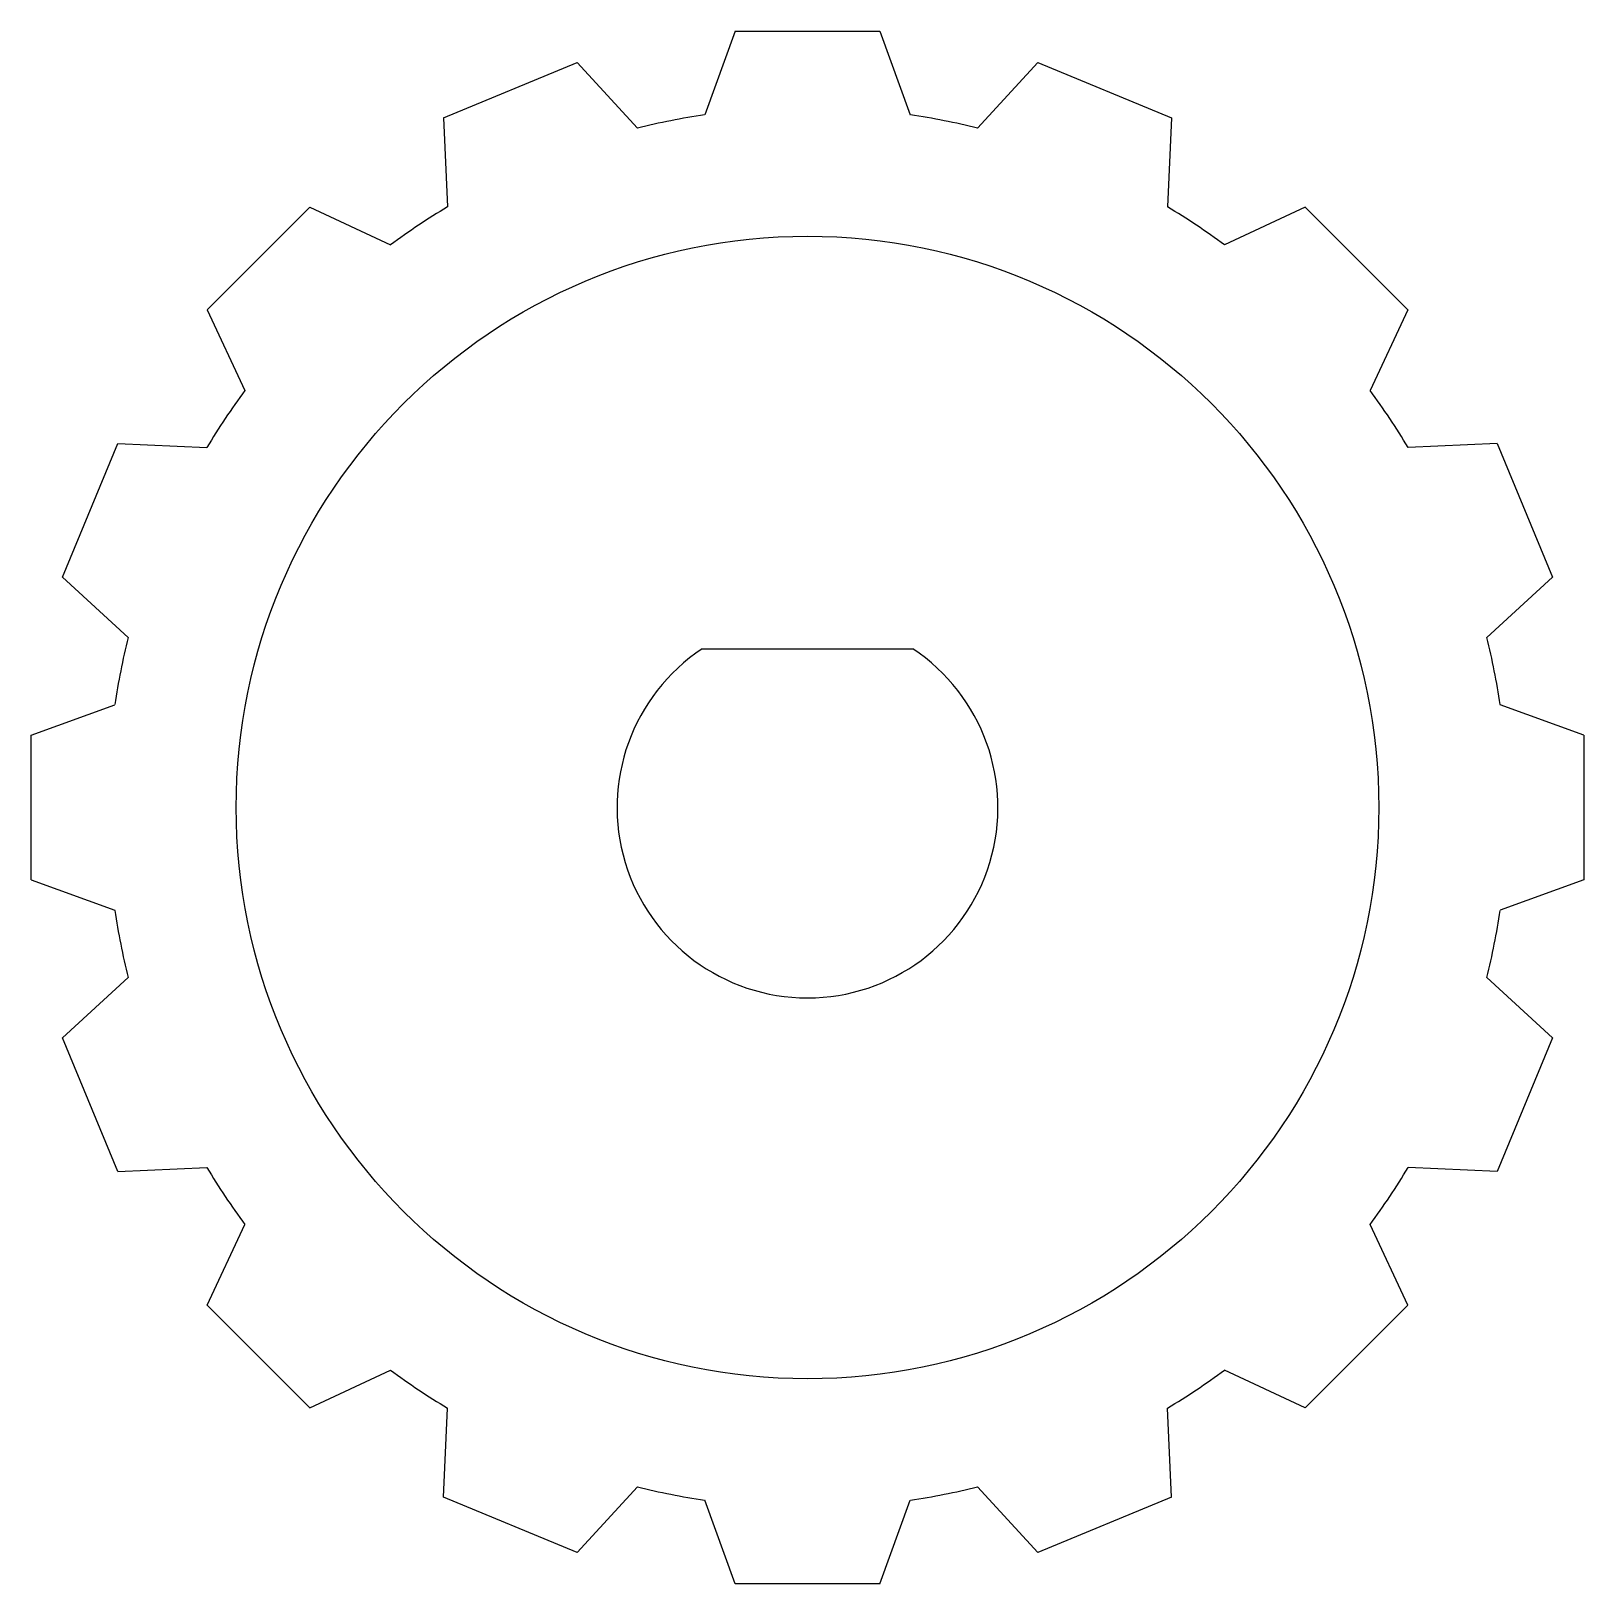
# Model space of a CAD drawing. Header units: millimetres. Extents: x -12.2 to 12.2, y -12.2 to 12.2.
import ezdxf

# ---------------------------------------------------------------- set-up
doc = ezdxf.new("R2010")
doc.units = ezdxf.units.MM

msp = doc.modelspace()

# ---------------------------------------------------------------- linework, layer by layer
at = {"color": 7, "linetype": 'Continuous', "lineweight": 25}
for p, q in [((-1.14, 12.232), (-1.62, 10.913)), ((-1.14, 12.232), (1.14, 12.232)), ((1.14, 12.232), (1.62, 10.913)), ((-5.735, 10.865), (-3.628, 11.738)), ((-3.628, 11.738), (-2.679, 10.702)), ((3.628, 11.738), (2.679, 10.702)), ((3.628, 11.738), (5.735, 10.865)), ((-5.735, 10.865), (-5.673, 9.462)), ((5.735, 10.865), (5.673, 9.462)), ((-9.456, 7.843), (-7.843, 9.456)), ((-7.843, 9.456), (-6.571, 8.862)), ((7.843, 9.456), (6.571, 8.862)), ((7.843, 9.456), (9.456, 7.843)), ((-9.456, 7.843), (-8.862, 6.571)), ((9.456, 7.843), (8.862, 6.571)), ((-11.738, 3.628), (-10.865, 5.735)), ((-10.865, 5.735), (-9.462, 5.673)), ((10.865, 5.735), (9.462, 5.673)), ((10.865, 5.735), (11.738, 3.628)), ((-11.738, 3.628), (-10.702, 2.679)), ((11.738, 3.628), (10.702, 2.679)), ((-1.658, 2.5), (1.658, 2.5)), ((-12.232, 1.14), (-10.913, 1.62)), ((12.232, 1.14), (10.913, 1.62)), ((-12.232, -1.14), (-12.232, 1.14)), ((12.232, 1.14), (12.232, -1.14)), ((-12.232, -1.14), (-10.913, -1.62)), ((12.232, -1.14), (10.913, -1.62)), ((-11.738, -3.628), (-10.702, -2.679)), ((11.738, -3.628), (10.702, -2.679)), ((-10.865, -5.735), (-11.738, -3.628)), ((11.738, -3.628), (10.865, -5.735)), ((-10.865, -5.735), (-9.462, -5.673)), ((10.865, -5.735), (9.462, -5.673)), ((-9.456, -7.843), (-8.862, -6.571)), ((9.456, -7.843), (8.862, -6.571)), ((-7.843, -9.456), (-9.456, -7.843)), ((9.456, -7.843), (7.843, -9.456)), ((-7.843, -9.456), (-6.571, -8.862)), ((7.843, -9.456), (6.571, -8.862)), ((-5.735, -10.865), (-5.673, -9.462)), ((5.735, -10.865), (5.673, -9.462)), ((-3.628, -11.738), (-2.679, -10.702)), ((3.628, -11.738), (2.679, -10.702)), ((-3.628, -11.738), (-5.735, -10.865)), ((-1.14, -12.232), (-1.62, -10.913)), ((1.14, -12.232), (1.62, -10.913)), ((5.735, -10.865), (3.628, -11.738)), ((1.14, -12.232), (-1.14, -12.232))]:
    msp.add_line(p, q, dxfattribs=at)
at = {"color": 7, "linetype": 'Continuous'}
msp.add_circle((0, 0), 9, dxfattribs=at)
at = {"color": 7, "linetype": 'Continuous', "lineweight": 25}
for radius, start, end in [(11.032, 98.4464, 104.0536), (11.032, 75.9464, 81.5536), (11.032, 120.9464, 126.5536), (11.032, 53.4464, 59.0536), (11.032, 143.4464, 149.0536), (11.032, 30.9464, 36.5536), (11.032, 165.9464, 171.5536), (3, 123.5573, 56.4427), (11.032, 8.4464, 14.0536), (11.032, 188.4464, 194.0536), (11.032, 345.9464, 351.5536), (11.032, 210.9464, 216.5536), (11.032, 323.4464, 329.0536), (11.032, 233.4464, 239.0536), (11.032, 300.9464, 306.5536), (11.032, 255.9464, 261.5536), (11.032, 278.4464, 284.0536)]:
    msp.add_arc((0, 0), radius, start, end, dxfattribs=at)

doc.saveas('drawing.dxf')
